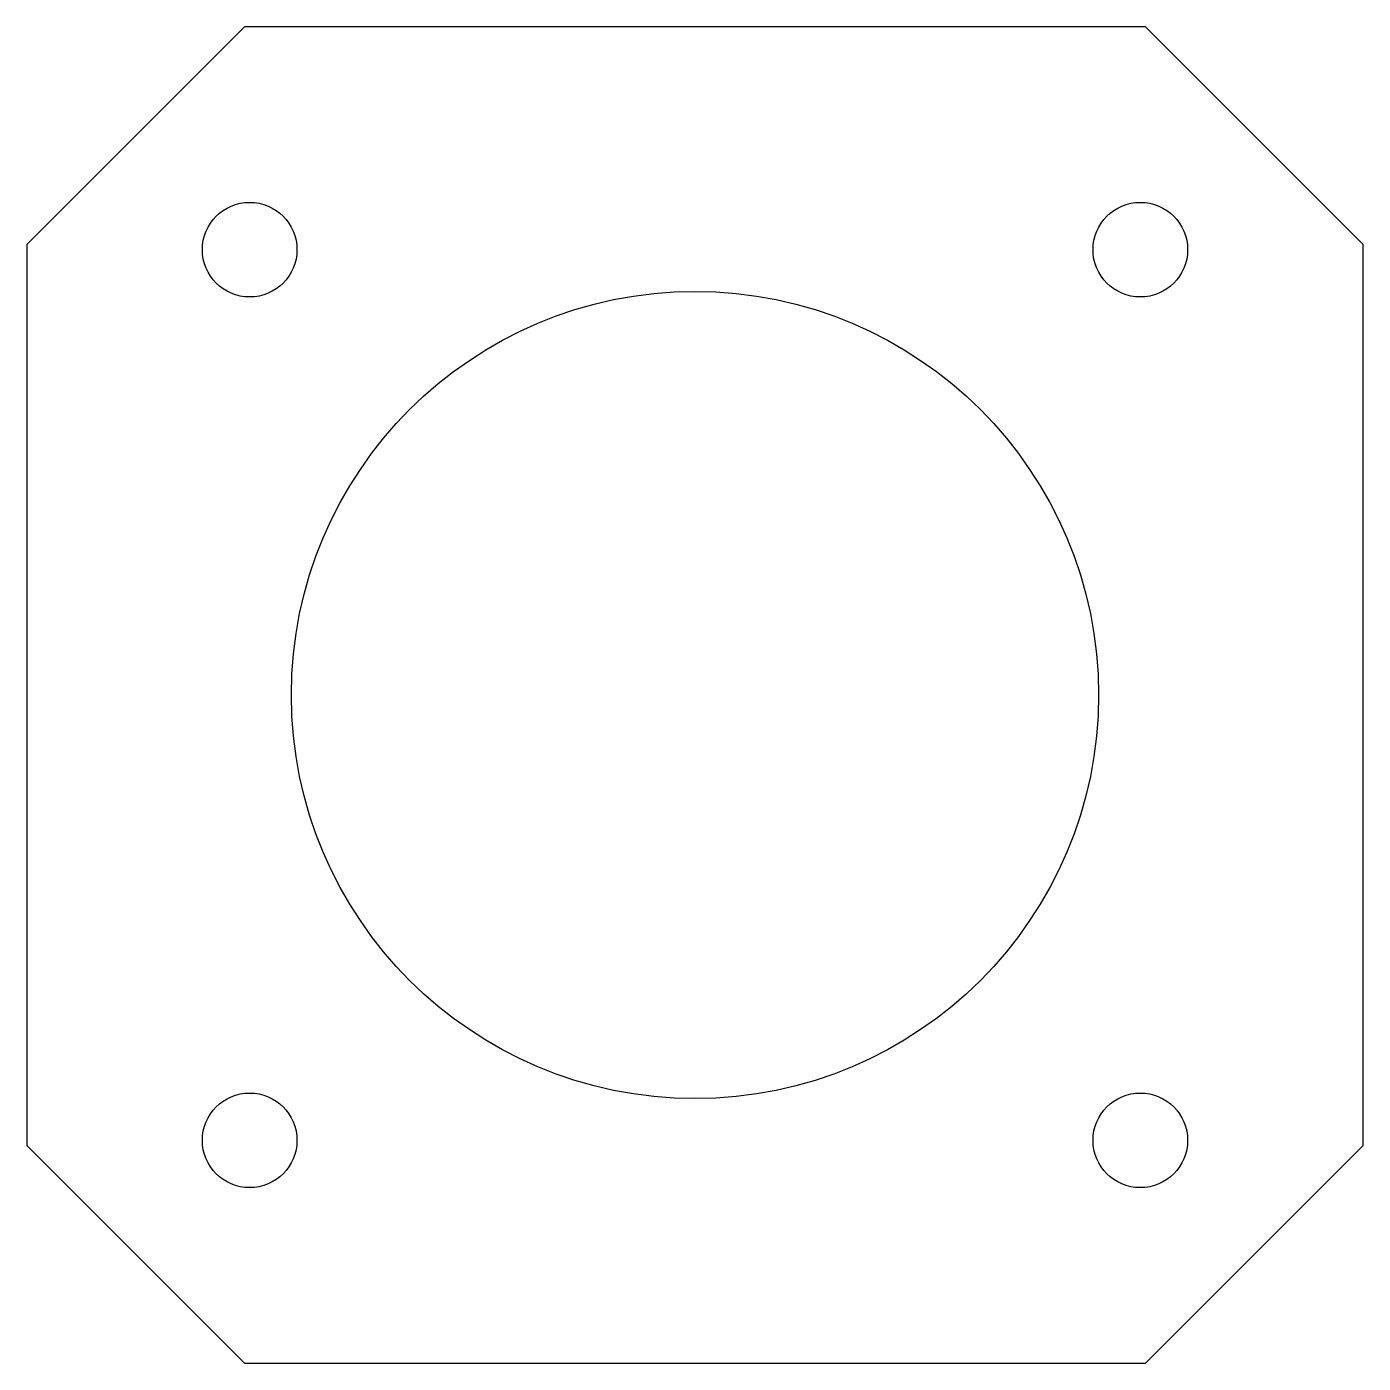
# Model space of a CAD drawing. Header units: millimetres. Extents: x -24.1 to 23.9, y -20.8 to 27.2.
import ezdxf

# ---------------------------------------------------------------- set-up
doc = ezdxf.new("R2010")
doc.units = ezdxf.units.MM
doc.layers.get('0').update_dxf_attribs({"linetype": 'CONTINUOUS'})

msp = doc.modelspace()

# ---------------------------------------------------------------- linework, layer by layer
msp.add_lwpolyline([(16.088, -20.792), (23.916, -12.964), (23.916, 19.4), (16.088, 27.228), (-16.275, 27.228), (-24.104, 19.4), (-24.104, -12.964), (-16.275, -20.792)], close=True)
for centre, radius in [((-16.094, 19.218), 1.7), ((15.906, 19.218), 1.7), ((-0.094, 3.218), 14.5), ((-16.094, -12.782), 1.7), ((15.906, -12.782), 1.7)]:
    msp.add_circle(centre, radius)

doc.saveas('drawing.dxf')
